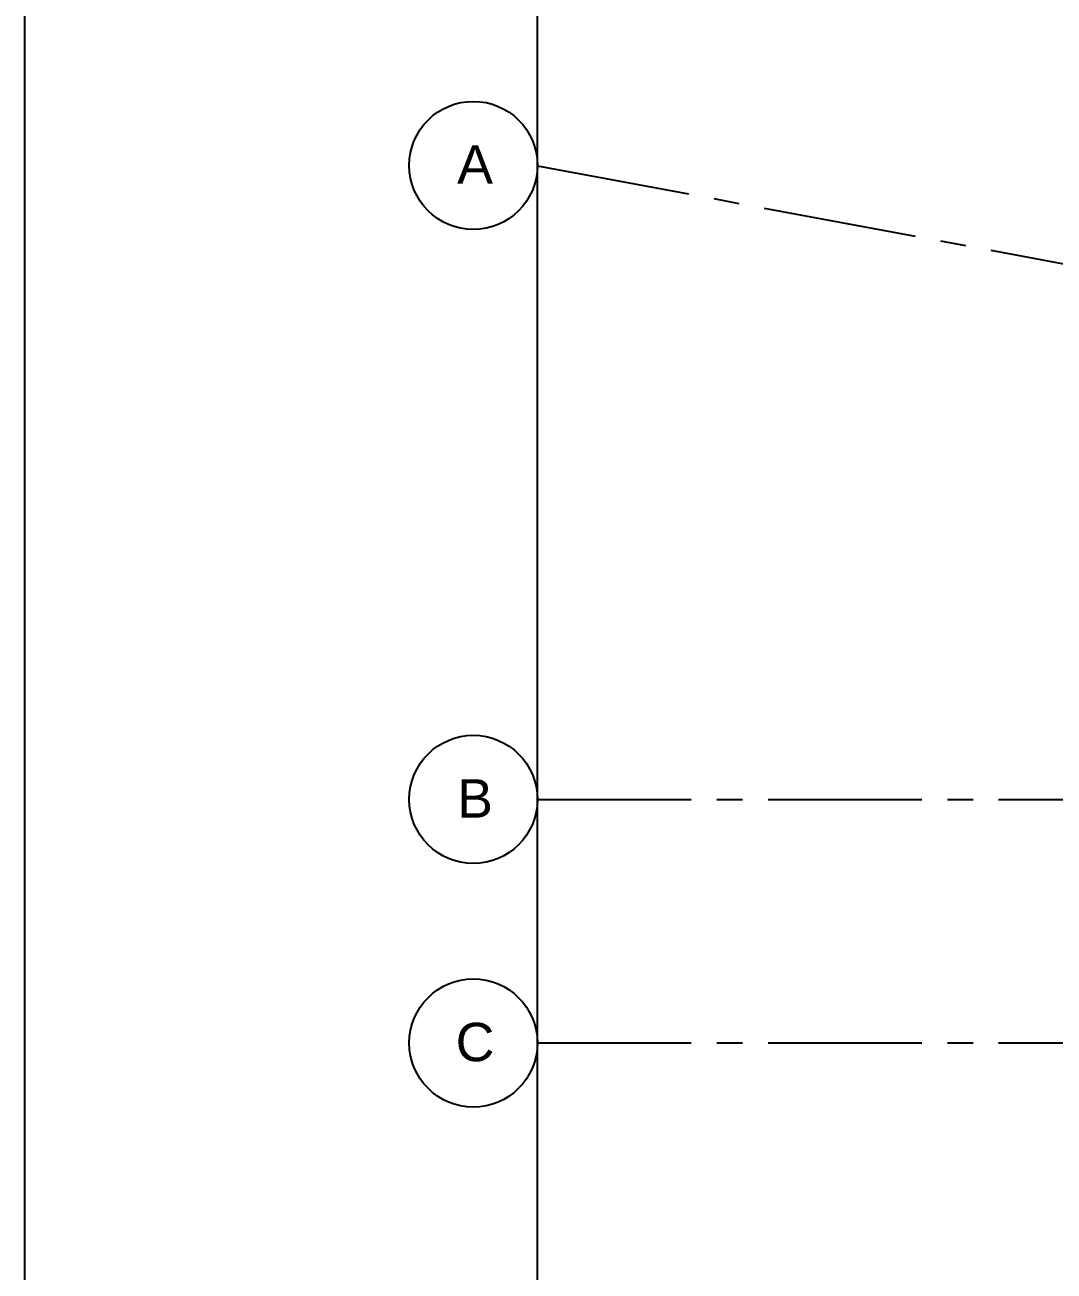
# Model space of a CAD drawing. Header units: inches. Extents: x -3700 to 367, y -844 to 2341.
# Drawn here: x -3700 to -3459, y 1229.6 to 1521.2 of the extents above; entities that cross this region are included whole.
import ezdxf
from ezdxf.enums import TextEntityAlignment as Align

# ---------------------------------------------------------------- set-up
doc = ezdxf.new("R2010")
doc.units = ezdxf.units.IN
doc.header["$LTSCALE"] = 48
doc.header["$MEASUREMENT"] = 0
doc.linetypes.add('CENTER2', pattern=[1.125, 0.75, -0.125, 0.125, -0.125])
doc.linetypes.add('HIDDEN', pattern=[0.375, 0.25, -0.125])
doc.layers.add('A-ANNO-NPLT', color=151, linetype='Continuous', plot=False)
doc.layers.add('A-Grid(3-32)', color=8, linetype='CENTER2')
doc.layers.add('S-Grid-Iden', color=2, linetype='Continuous')
doc.styles.get("Standard").update_dxf_attribs({"font": 'arial.ttf'})

# ---------------------------------------------------------------- blocks, each defined once
blk = doc.blocks.new('Column Bubble')
blk.add_circle((-0.0042, -0.0024), 0.1562)
blk.add_attdef('XX', text='', height=0.0938).set_placement((0, 0), align=Align.MIDDLE_CENTER)
blk = doc.blocks.new('2ND FLOOR - STRUCTURAL GRID')
at = {"layer": 'A-Grid(3-32)'}
for p, q in [((8104.5, -7709.47), (11912.5, -8419.25)), ((8104.5, -7857.75), (11912.5, -7857.75)), ((8104.5, -7914.75), (11912.5, -7914.75))]:
    blk.add_line(p, q, dxfattribs=at)
at = {"layer": 'S-Grid-Iden', "xscale": 96, "yscale": 96, "zscale": 96}
for p, values in [((8089.9, -7709.16), {'XX': 'A'}), ((8089.9, -7857.52), {'XX': 'B'}), ((8089.9, -7914.52), {'XX': 'C'})]:
    blk.add_blockref('Column Bubble', p, dxfattribs=at).add_auto_attribs(values)

msp = doc.modelspace()

# ---------------------------------------------------------------- linework, layer by layer
at = {"layer": 'A-ANNO-NPLT'}
for points in [[(-3700, -844.2572), (-3700, 2131.7428), (348, 2131.7428), (348, -844.2572)], [(-3580, -484.2572), (-3580, 1771.7428), (228, 1771.7428), (228, -484.2572)]]:
    msp.add_lwpolyline(points, close=True, dxfattribs=at)

# ---------------------------------------------------------------- block references
at = {"linetype": 'HIDDEN'}
msp.add_blockref('2ND FLOOR - STRUCTURAL GRID', (-11684.4994, 9197.75), dxfattribs=at)

doc.saveas('drawing.dxf')
